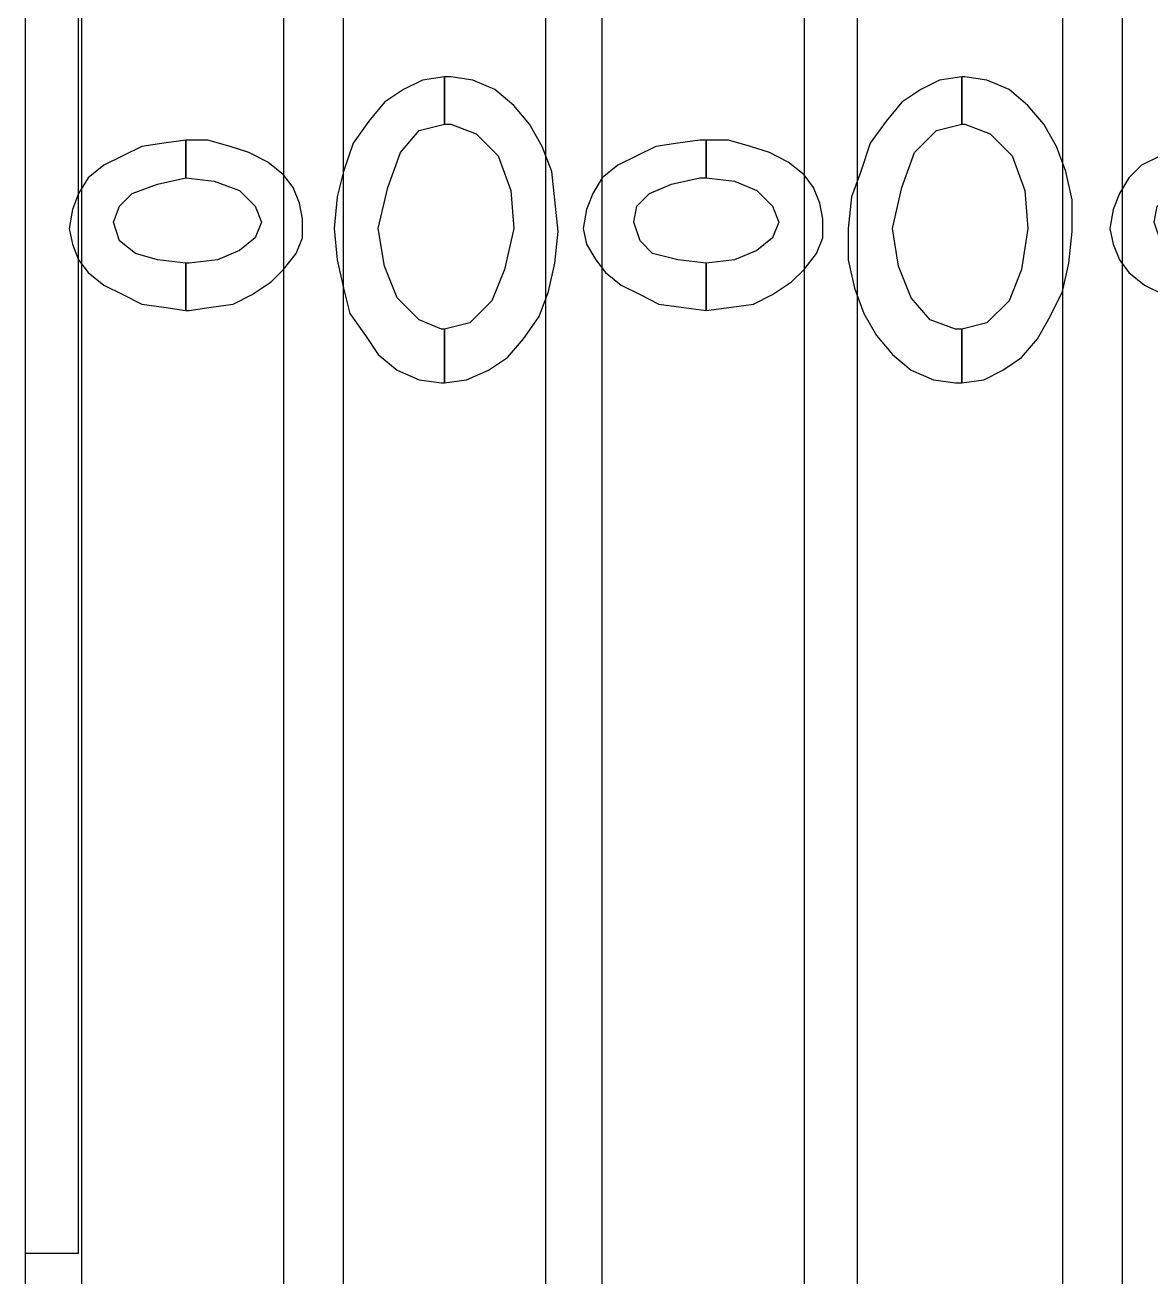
# Model space of a CAD drawing. Header units: centimetres. Extents: x -54 to 59, y -92 to 20.
# Drawn here: x -53.09 to -25.33, y -64.67 to -33.81 of the extents above; entities that cross this region are included whole.
import ezdxf

# ---------------------------------------------------------------- set-up
doc = ezdxf.new("R2010")
doc.units = ezdxf.units.CM
doc.header["$MEASUREMENT"] = 0
doc.layers.add('layer 1', color=7, linetype='Continuous')

msp = doc.modelspace()

# ---------------------------------------------------------------- linework, layer by layer
at = {"layer": 'layer 1', "color": 29}
for points, knots in [([(-53.08526, 1.59541), (-53.08526, 1.59541), (-51.68606, 1.59541), (-51.68606, 1.59541), (-51.68606, 1.59541), (-51.68606, 1.59541), (-51.68606, -81.8904), (-51.68606, -81.8904), (-51.68606, -81.8904), (-51.68606, -81.8904), (-53.08526, -81.8904), (-53.08526, -81.8904), (-53.08526, -81.8904), (-53.08526, -81.8904), (-53.08526, 1.59541), (-53.08526, 1.59541)], [0, 0, 0, 0, 0.25, 0.25, 0.25, 0.25, 0.5, 0.5, 0.5, 0.5, 0.75, 0.75, 0.75, 0.75, 1, 1, 1, 1]), ([(-46.71111, 1.59541), (-46.71111, 1.59541), (-46.32244, 1.59541), (-46.32244, 1.59541), (-46.32244, 1.59541), (-46.32244, 1.59541), (-45.93377, 1.59541), (-45.93377, 1.59541), (-45.93377, 1.59541), (-45.93377, 1.59541), (-45.62284, 1.59541), (-45.62284, 1.59541), (-45.62284, 1.59541), (-45.62284, 1.59541), (-45.23417, 1.59541), (-45.23417, 1.59541), (-45.23417, 1.59541), (-45.23417, 1.59541), (-45.23417, -19.23718), (-45.23417, -19.23718), (-45.23417, -19.23718), (-45.23417, -19.23718), (-45.23417, -40.1475), (-45.23417, -40.1475), (-45.23417, -40.1475), (-45.23417, -40.1475), (-45.23417, -60.98008), (-45.23417, -60.98008), (-45.23417, -60.98008), (-45.23417, -60.98008), (-45.23417, -81.8904), (-45.23417, -81.8904), (-45.23417, -81.8904), (-45.23417, -81.8904), (-45.62284, -81.8904), (-45.62284, -81.8904), (-45.62284, -81.8904), (-45.62284, -81.8904), (-45.93377, -81.8904), (-45.93377, -81.8904), (-45.93377, -81.8904), (-45.93377, -81.8904), (-46.32244, -81.8904), (-46.32244, -81.8904), (-46.32244, -81.8904), (-46.32244, -81.8904), (-46.71111, -81.8904), (-46.71111, -81.8904), (-46.71111, -81.8904), (-46.71111, -81.8904), (-46.71111, -60.98008), (-46.71111, -60.98008), (-46.71111, -60.98008), (-46.71111, -60.98008), (-46.71111, -40.1475), (-46.71111, -40.1475), (-46.71111, -40.1475), (-46.71111, -40.1475), (-46.71111, -19.23718), (-46.71111, -19.23718), (-46.71111, -19.23718), (-46.71111, -19.23718), (-46.71111, 1.59541), (-46.71111, 1.59541)], [0, 0, 0, 0, 0.0625, 0.0625, 0.0625, 0.0625, 0.125, 0.125, 0.125, 0.125, 0.1875, 0.1875, 0.1875, 0.1875, 0.25, 0.25, 0.25, 0.25, 0.3125, 0.3125, 0.3125, 0.3125, 0.375, 0.375, 0.375, 0.375, 0.4375, 0.4375, 0.4375, 0.4375, 0.5, 0.5, 0.5, 0.5, 0.5625, 0.5625, 0.5625, 0.5625, 0.625, 0.625, 0.625, 0.625, 0.6875, 0.6875, 0.6875, 0.6875, 0.75, 0.75, 0.75, 0.75, 0.8125, 0.8125, 0.8125, 0.8125, 0.875, 0.875, 0.875, 0.875, 0.9375, 0.9375, 0.9375, 0.9375, 1, 1, 1, 1]), ([(-40.25923, 1.59541), (-40.25923, 1.59541), (-39.94829, 1.59541), (-39.94829, 1.59541), (-39.94829, 1.59541), (-39.94829, 1.59541), (-39.63736, 1.59541), (-39.63736, 1.59541), (-39.63736, 1.59541), (-39.63736, 1.59541), (-39.24869, 1.59541), (-39.24869, 1.59541), (-39.24869, 1.59541), (-39.24869, 1.59541), (-38.86002, 1.59541), (-38.86002, 1.59541), (-38.86002, 1.59541), (-38.86002, 1.59541), (-38.86002, -19.23718), (-38.86002, -19.23718), (-38.86002, -19.23718), (-38.86002, -19.23718), (-38.86002, -40.1475), (-38.86002, -40.1475), (-38.86002, -40.1475), (-38.86002, -40.1475), (-38.86002, -60.98008), (-38.86002, -60.98008), (-38.86002, -60.98008), (-38.86002, -60.98008), (-38.86002, -81.8904), (-38.86002, -81.8904), (-38.86002, -81.8904), (-38.86002, -81.8904), (-39.24869, -81.8904), (-39.24869, -81.8904), (-39.24869, -81.8904), (-39.24869, -81.8904), (-39.63736, -81.8904), (-39.63736, -81.8904), (-39.63736, -81.8904), (-39.63736, -81.8904), (-39.94829, -81.8904), (-39.94829, -81.8904), (-39.94829, -81.8904), (-39.94829, -81.8904), (-40.25923, -81.8904), (-40.25923, -81.8904), (-40.25923, -81.8904), (-40.25923, -81.8904), (-40.25923, -60.98008), (-40.25923, -60.98008), (-40.25923, -60.98008), (-40.25923, -60.98008), (-40.25923, -40.1475), (-40.25923, -40.1475), (-40.25923, -40.1475), (-40.25923, -40.1475), (-40.25923, -19.23718), (-40.25923, -19.23718), (-40.25923, -19.23718), (-40.25923, -19.23718), (-40.25923, 1.59541), (-40.25923, 1.59541)], [0, 0, 0, 0, 0.0625, 0.0625, 0.0625, 0.0625, 0.125, 0.125, 0.125, 0.125, 0.1875, 0.1875, 0.1875, 0.1875, 0.25, 0.25, 0.25, 0.25, 0.3125, 0.3125, 0.3125, 0.3125, 0.375, 0.375, 0.375, 0.375, 0.4375, 0.4375, 0.4375, 0.4375, 0.5, 0.5, 0.5, 0.5, 0.5625, 0.5625, 0.5625, 0.5625, 0.625, 0.625, 0.625, 0.625, 0.6875, 0.6875, 0.6875, 0.6875, 0.75, 0.75, 0.75, 0.75, 0.8125, 0.8125, 0.8125, 0.8125, 0.875, 0.875, 0.875, 0.875, 0.9375, 0.9375, 0.9375, 0.9375, 1, 1, 1, 1]), ([(-33.88508, 1.59541), (-33.88508, 1.59541), (-33.57414, 1.59541), (-33.57414, 1.59541), (-33.57414, 1.59541), (-33.57414, 1.59541), (-33.18547, 1.59541), (-33.18547, 1.59541), (-33.18547, 1.59541), (-33.18547, 1.59541), (-32.87454, 1.59541), (-32.87454, 1.59541), (-32.87454, 1.59541), (-32.87454, 1.59541), (-32.56361, 1.59541), (-32.56361, 1.59541), (-32.56361, 1.59541), (-32.56361, 1.59541), (-32.56361, -19.23718), (-32.56361, -19.23718), (-32.56361, -19.23718), (-32.56361, -19.23718), (-32.56361, -40.1475), (-32.56361, -40.1475), (-32.56361, -40.1475), (-32.56361, -40.1475), (-32.56361, -60.98008), (-32.56361, -60.98008), (-32.56361, -60.98008), (-32.56361, -60.98008), (-32.56361, -81.8904), (-32.56361, -81.8904), (-32.56361, -81.8904), (-32.56361, -81.8904), (-32.87454, -81.8904), (-32.87454, -81.8904), (-32.87454, -81.8904), (-32.87454, -81.8904), (-33.18547, -81.8904), (-33.18547, -81.8904), (-33.18547, -81.8904), (-33.18547, -81.8904), (-33.57414, -81.8904), (-33.57414, -81.8904), (-33.57414, -81.8904), (-33.57414, -81.8904), (-33.88508, -81.8904), (-33.88508, -81.8904), (-33.88508, -81.8904), (-33.88508, -81.8904), (-33.88508, -60.98008), (-33.88508, -60.98008), (-33.88508, -60.98008), (-33.88508, -60.98008), (-33.88508, -40.1475), (-33.88508, -40.1475), (-33.88508, -40.1475), (-33.88508, -40.1475), (-33.88508, -19.23718), (-33.88508, -19.23718), (-33.88508, -19.23718), (-33.88508, -19.23718), (-33.88508, 1.59541), (-33.88508, 1.59541)], [0, 0, 0, 0, 0.0625, 0.0625, 0.0625, 0.0625, 0.125, 0.125, 0.125, 0.125, 0.1875, 0.1875, 0.1875, 0.1875, 0.25, 0.25, 0.25, 0.25, 0.3125, 0.3125, 0.3125, 0.3125, 0.375, 0.375, 0.375, 0.375, 0.4375, 0.4375, 0.4375, 0.4375, 0.5, 0.5, 0.5, 0.5, 0.5625, 0.5625, 0.5625, 0.5625, 0.625, 0.625, 0.625, 0.625, 0.6875, 0.6875, 0.6875, 0.6875, 0.75, 0.75, 0.75, 0.75, 0.8125, 0.8125, 0.8125, 0.8125, 0.875, 0.875, 0.875, 0.875, 0.9375, 0.9375, 0.9375, 0.9375, 1, 1, 1, 1]), ([(-27.51093, 1.59541), (-27.51093, 1.59541), (-27.12226, 1.59541), (-27.12226, 1.59541), (-27.12226, 1.59541), (-27.12226, 1.59541), (-26.73359, 1.59541), (-26.73359, 1.59541), (-26.73359, 1.59541), (-26.73359, 1.59541), (-26.42266, 1.59541), (-26.42266, 1.59541), (-26.42266, 1.59541), (-26.42266, 1.59541), (-26.03399, 1.59541), (-26.03399, 1.59541), (-26.03399, 1.59541), (-26.03399, 1.59541), (-26.03399, -19.23718), (-26.03399, -19.23718), (-26.03399, -19.23718), (-26.03399, -19.23718), (-26.03399, -40.1475), (-26.03399, -40.1475), (-26.03399, -40.1475), (-26.03399, -40.1475), (-26.03399, -60.98008), (-26.03399, -60.98008), (-26.03399, -60.98008), (-26.03399, -60.98008), (-26.03399, -81.8904), (-26.03399, -81.8904), (-26.03399, -81.8904), (-26.03399, -81.8904), (-26.42266, -81.8904), (-26.42266, -81.8904), (-26.42266, -81.8904), (-26.42266, -81.8904), (-26.73359, -81.8904), (-26.73359, -81.8904), (-26.73359, -81.8904), (-26.73359, -81.8904), (-27.12226, -81.8904), (-27.12226, -81.8904), (-27.12226, -81.8904), (-27.12226, -81.8904), (-27.51093, -81.8904), (-27.51093, -81.8904), (-27.51093, -81.8904), (-27.51093, -81.8904), (-27.51093, -60.98008), (-27.51093, -60.98008), (-27.51093, -60.98008), (-27.51093, -60.98008), (-27.51093, -40.1475), (-27.51093, -40.1475), (-27.51093, -40.1475), (-27.51093, -40.1475), (-27.51093, -19.23718), (-27.51093, -19.23718), (-27.51093, -19.23718), (-27.51093, -19.23718), (-27.51093, 1.59541), (-27.51093, 1.59541)], [0, 0, 0, 0, 0.0625, 0.0625, 0.0625, 0.0625, 0.125, 0.125, 0.125, 0.125, 0.1875, 0.1875, 0.1875, 0.1875, 0.25, 0.25, 0.25, 0.25, 0.3125, 0.3125, 0.3125, 0.3125, 0.375, 0.375, 0.375, 0.375, 0.4375, 0.4375, 0.4375, 0.4375, 0.5, 0.5, 0.5, 0.5, 0.5625, 0.5625, 0.5625, 0.5625, 0.625, 0.625, 0.625, 0.625, 0.6875, 0.6875, 0.6875, 0.6875, 0.75, 0.75, 0.75, 0.75, 0.8125, 0.8125, 0.8125, 0.8125, 0.875, 0.875, 0.875, 0.875, 0.9375, 0.9375, 0.9375, 0.9375, 1, 1, 1, 1]), ([(-53.08526, -4.77874), (-53.08526, -4.77874), (-51.76379, -4.77874), (-51.76379, -4.77874), (-51.76379, -4.77874), (-51.76379, -4.77874), (-51.76379, -64.08943), (-51.76379, -64.08943), (-51.76379, -64.08943), (-51.76379, -64.08943), (-53.08526, -64.08943), (-53.08526, -64.08943), (-53.08526, -64.08943), (-53.08526, -64.08943), (-53.08526, -4.77874), (-53.08526, -4.77874)], [0, 0, 0, 0, 0.25, 0.25, 0.25, 0.25, 0.5, 0.5, 0.5, 0.5, 0.75, 0.75, 0.75, 0.75, 1, 1, 1, 1]), ([(-45.46737, -38.82603), (-45.46737, -38.82603), (-45.38964, -38.04869), (-45.38964, -38.04869), (-45.38964, -38.04869), (-45.38964, -38.04869), (-45.23417, -37.42682), (-45.23417, -37.42682), (-45.23417, -37.42682), (-45.23417, -37.42682), (-45.00097, -36.72722), (-45.00097, -36.72722), (-45.00097, -36.72722), (-45.00097, -36.72722), (-44.6123, -36.18309), (-44.6123, -36.18309), (-44.6123, -36.18309), (-44.6123, -36.18309), (-44.22364, -35.71668), (-44.22364, -35.71668), (-44.22364, -35.71668), (-44.22364, -35.71668), (-43.75723, -35.40575), (-43.75723, -35.40575), (-43.75723, -35.40575), (-43.75723, -35.40575), (-43.29083, -35.17255), (-43.29083, -35.17255), (-43.29083, -35.17255), (-43.29083, -35.17255), (-42.7467, -35.09482), (-42.7467, -35.09482), (-42.7467, -35.09482), (-42.7467, -35.09482), (-42.7467, -36.26082), (-42.7467, -36.26082), (-42.7467, -36.26082), (-42.7467, -36.26082), (-43.36857, -36.41629), (-43.36857, -36.41629), (-43.36857, -36.41629), (-43.36857, -36.41629), (-43.83497, -36.96042), (-43.83497, -36.96042), (-43.83497, -36.96042), (-43.83497, -36.96042), (-44.1459, -37.81549), (-44.1459, -37.81549), (-44.1459, -37.81549), (-44.1459, -37.81549), (-44.3791, -38.82603), (-44.3791, -38.82603), (-44.3791, -38.82603), (-44.3791, -38.82603), (-44.22364, -39.75883), (-44.22364, -39.75883), (-44.22364, -39.75883), (-44.22364, -39.75883), (-43.9127, -40.53616), (-43.9127, -40.53616), (-43.9127, -40.53616), (-43.9127, -40.53616), (-43.36857, -41.0803), (-43.36857, -41.0803), (-43.36857, -41.0803), (-43.36857, -41.0803), (-42.82443, -41.3135), (-42.82443, -41.3135), (-42.82443, -41.3135), (-42.82443, -41.3135), (-42.82443, -41.3135), (-42.82443, -41.3135), (-42.82443, -41.3135), (-42.82443, -41.3135), (-42.7467, -41.3135), (-42.7467, -41.3135), (-42.7467, -41.3135), (-42.7467, -41.3135), (-42.7467, -41.3135), (-42.7467, -41.3135), (-42.7467, -41.3135), (-42.7467, -41.3135), (-42.7467, -41.3135), (-42.7467, -41.3135), (-42.7467, -41.3135), (-42.7467, -41.3135), (-42.7467, -42.63497), (-42.7467, -42.63497), (-42.7467, -42.63497), (-42.7467, -42.63497), (-42.7467, -42.63497), (-42.7467, -42.63497), (-42.7467, -42.63497), (-42.7467, -42.63497), (-42.7467, -42.63497), (-42.7467, -42.63497), (-42.7467, -42.63497), (-42.7467, -42.63497), (-42.82443, -42.63497), (-42.82443, -42.63497), (-42.82443, -42.63497), (-42.82443, -42.63497), (-42.82443, -42.63497), (-42.82443, -42.63497), (-42.82443, -42.63497), (-42.82443, -42.63497), (-43.36857, -42.55724), (-43.36857, -42.55724), (-43.36857, -42.55724), (-43.36857, -42.55724), (-43.9127, -42.32404), (-43.9127, -42.32404), (-43.9127, -42.32404), (-43.9127, -42.32404), (-44.3791, -41.93537), (-44.3791, -41.93537), (-44.3791, -41.93537), (-44.3791, -41.93537), (-44.69004, -41.46897), (-44.69004, -41.46897), (-44.69004, -41.46897), (-44.69004, -41.46897), (-45.07871, -40.92483), (-45.07871, -40.92483), (-45.07871, -40.92483), (-45.07871, -40.92483), (-45.23417, -40.30296), (-45.23417, -40.30296), (-45.23417, -40.30296), (-45.23417, -40.30296), (-45.38964, -39.60336), (-45.38964, -39.60336), (-45.38964, -39.60336), (-45.38964, -39.60336), (-45.46737, -38.82603), (-45.46737, -38.82603)], [0, 0, 0, 0, 0.02941176, 0.02941176, 0.02941176, 0.02941176, 0.05882353, 0.05882353, 0.05882353, 0.05882353, 0.08823529, 0.08823529, 0.08823529, 0.08823529, 0.11764706, 0.11764706, 0.11764706, 0.11764706, 0.14705882, 0.14705882, 0.14705882, 0.14705882, 0.17647059, 0.17647059, 0.17647059, 0.17647059, 0.20588235, 0.20588235, 0.20588235, 0.20588235, 0.23529412, 0.23529412, 0.23529412, 0.23529412, 0.26470588, 0.26470588, 0.26470588, 0.26470588, 0.29411765, 0.29411765, 0.29411765, 0.29411765, 0.32352941, 0.32352941, 0.32352941, 0.32352941, 0.35294118, 0.35294118, 0.35294118, 0.35294118, 0.38235294, 0.38235294, 0.38235294, 0.38235294, 0.41176471, 0.41176471, 0.41176471, 0.41176471, 0.44117647, 0.44117647, 0.44117647, 0.44117647, 0.47058824, 0.47058824, 0.47058824, 0.47058824, 0.5, 0.5, 0.5, 0.5, 0.52941176, 0.52941176, 0.52941176, 0.52941176, 0.55882353, 0.55882353, 0.55882353, 0.55882353, 0.58823529, 0.58823529, 0.58823529, 0.58823529, 0.61764706, 0.61764706, 0.61764706, 0.61764706, 0.64705882, 0.64705882, 0.64705882, 0.64705882, 0.67647059, 0.67647059, 0.67647059, 0.67647059, 0.70588235, 0.70588235, 0.70588235, 0.70588235, 0.73529412, 0.73529412, 0.73529412, 0.73529412, 0.76470588, 0.76470588, 0.76470588, 0.76470588, 0.79411765, 0.79411765, 0.79411765, 0.79411765, 0.82352941, 0.82352941, 0.82352941, 0.82352941, 0.85294118, 0.85294118, 0.85294118, 0.85294118, 0.88235294, 0.88235294, 0.88235294, 0.88235294, 0.91176471, 0.91176471, 0.91176471, 0.91176471, 0.94117647, 0.94117647, 0.94117647, 0.94117647, 0.97058824, 0.97058824, 0.97058824, 0.97058824, 1, 1, 1, 1]), ([(-42.7467, -35.09482), (-42.7467, -35.09482), (-42.66897, -35.09482), (-42.66897, -35.09482), (-42.66897, -35.09482), (-42.66897, -35.09482), (-42.59123, -35.09482), (-42.59123, -35.09482), (-42.59123, -35.09482), (-42.59123, -35.09482), (-42.59123, -35.09482), (-42.59123, -35.09482), (-42.59123, -35.09482), (-42.59123, -35.09482), (-42.59123, -35.09482), (-42.59123, -35.09482), (-42.59123, -35.09482), (-42.59123, -35.09482), (-42.0471, -35.17255), (-42.0471, -35.17255), (-42.0471, -35.17255), (-42.0471, -35.17255), (-41.50296, -35.40575), (-41.50296, -35.40575), (-41.50296, -35.40575), (-41.50296, -35.40575), (-41.03656, -35.79442), (-41.03656, -35.79442), (-41.03656, -35.79442), (-41.03656, -35.79442), (-40.64789, -36.26082), (-40.64789, -36.26082), (-40.64789, -36.26082), (-40.64789, -36.26082), (-40.33696, -36.80495), (-40.33696, -36.80495), (-40.33696, -36.80495), (-40.33696, -36.80495), (-40.10376, -37.42682), (-40.10376, -37.42682), (-40.10376, -37.42682), (-40.10376, -37.42682), (-40.02603, -38.12642), (-40.02603, -38.12642), (-40.02603, -38.12642), (-40.02603, -38.12642), (-39.94829, -38.90376), (-39.94829, -38.90376), (-39.94829, -38.90376), (-39.94829, -38.90376), (-40.02603, -39.6811), (-40.02603, -39.6811), (-40.02603, -39.6811), (-40.02603, -39.6811), (-40.18149, -40.3807), (-40.18149, -40.3807), (-40.18149, -40.3807), (-40.18149, -40.3807), (-40.41469, -41.00257), (-40.41469, -41.00257), (-40.41469, -41.00257), (-40.41469, -41.00257), (-40.80336, -41.5467), (-40.80336, -41.5467), (-40.80336, -41.5467), (-40.80336, -41.5467), (-41.19203, -42.0131), (-41.19203, -42.0131), (-41.19203, -42.0131), (-41.19203, -42.0131), (-41.65843, -42.32404), (-41.65843, -42.32404), (-41.65843, -42.32404), (-41.65843, -42.32404), (-42.20256, -42.55724), (-42.20256, -42.55724), (-42.20256, -42.55724), (-42.20256, -42.55724), (-42.7467, -42.63497), (-42.7467, -42.63497), (-42.7467, -42.63497), (-42.7467, -42.63497), (-42.7467, -41.3135), (-42.7467, -41.3135), (-42.7467, -41.3135), (-42.7467, -41.3135), (-42.12483, -41.15803), (-42.12483, -41.15803), (-42.12483, -41.15803), (-42.12483, -41.15803), (-41.5807, -40.6139), (-41.5807, -40.6139), (-41.5807, -40.6139), (-41.5807, -40.6139), (-41.26976, -39.83656), (-41.26976, -39.83656), (-41.26976, -39.83656), (-41.26976, -39.83656), (-41.03656, -38.82603), (-41.03656, -38.82603), (-41.03656, -38.82603), (-41.03656, -38.82603), (-41.11429, -37.89322), (-41.11429, -37.89322), (-41.11429, -37.89322), (-41.11429, -37.89322), (-41.42523, -37.03815), (-41.42523, -37.03815), (-41.42523, -37.03815), (-41.42523, -37.03815), (-41.96936, -36.49402), (-41.96936, -36.49402), (-41.96936, -36.49402), (-41.96936, -36.49402), (-42.59123, -36.26082), (-42.59123, -36.26082), (-42.59123, -36.26082), (-42.59123, -36.26082), (-42.59123, -36.26082), (-42.59123, -36.26082), (-42.59123, -36.26082), (-42.59123, -36.26082), (-42.66897, -36.26082), (-42.66897, -36.26082), (-42.66897, -36.26082), (-42.66897, -36.26082), (-42.7467, -36.26082), (-42.7467, -36.26082), (-42.7467, -36.26082), (-42.7467, -36.26082), (-42.7467, -36.26082), (-42.7467, -36.26082), (-42.7467, -36.26082), (-42.7467, -36.26082), (-42.7467, -35.09482), (-42.7467, -35.09482)], [0, 0, 0, 0, 0.02941176, 0.02941176, 0.02941176, 0.02941176, 0.05882353, 0.05882353, 0.05882353, 0.05882353, 0.08823529, 0.08823529, 0.08823529, 0.08823529, 0.11764706, 0.11764706, 0.11764706, 0.11764706, 0.14705882, 0.14705882, 0.14705882, 0.14705882, 0.17647059, 0.17647059, 0.17647059, 0.17647059, 0.20588235, 0.20588235, 0.20588235, 0.20588235, 0.23529412, 0.23529412, 0.23529412, 0.23529412, 0.26470588, 0.26470588, 0.26470588, 0.26470588, 0.29411765, 0.29411765, 0.29411765, 0.29411765, 0.32352941, 0.32352941, 0.32352941, 0.32352941, 0.35294118, 0.35294118, 0.35294118, 0.35294118, 0.38235294, 0.38235294, 0.38235294, 0.38235294, 0.41176471, 0.41176471, 0.41176471, 0.41176471, 0.44117647, 0.44117647, 0.44117647, 0.44117647, 0.47058824, 0.47058824, 0.47058824, 0.47058824, 0.5, 0.5, 0.5, 0.5, 0.52941176, 0.52941176, 0.52941176, 0.52941176, 0.55882353, 0.55882353, 0.55882353, 0.55882353, 0.58823529, 0.58823529, 0.58823529, 0.58823529, 0.61764706, 0.61764706, 0.61764706, 0.61764706, 0.64705882, 0.64705882, 0.64705882, 0.64705882, 0.67647059, 0.67647059, 0.67647059, 0.67647059, 0.70588235, 0.70588235, 0.70588235, 0.70588235, 0.73529412, 0.73529412, 0.73529412, 0.73529412, 0.76470588, 0.76470588, 0.76470588, 0.76470588, 0.79411765, 0.79411765, 0.79411765, 0.79411765, 0.82352941, 0.82352941, 0.82352941, 0.82352941, 0.85294118, 0.85294118, 0.85294118, 0.85294118, 0.88235294, 0.88235294, 0.88235294, 0.88235294, 0.91176471, 0.91176471, 0.91176471, 0.91176471, 0.94117647, 0.94117647, 0.94117647, 0.94117647, 0.97058824, 0.97058824, 0.97058824, 0.97058824, 1, 1, 1, 1]), ([(-32.79681, -38.82603), (-32.79681, -38.82603), (-32.71907, -38.04869), (-32.71907, -38.04869), (-32.71907, -38.04869), (-32.71907, -38.04869), (-32.48587, -37.42682), (-32.48587, -37.42682), (-32.48587, -37.42682), (-32.48587, -37.42682), (-32.25267, -36.72722), (-32.25267, -36.72722), (-32.25267, -36.72722), (-32.25267, -36.72722), (-31.864, -36.18309), (-31.864, -36.18309), (-31.864, -36.18309), (-31.864, -36.18309), (-31.47534, -35.71668), (-31.47534, -35.71668), (-31.47534, -35.71668), (-31.47534, -35.71668), (-31.00894, -35.40575), (-31.00894, -35.40575), (-31.00894, -35.40575), (-31.00894, -35.40575), (-30.54253, -35.17255), (-30.54253, -35.17255), (-30.54253, -35.17255), (-30.54253, -35.17255), (-29.9984, -35.09482), (-29.9984, -35.09482), (-29.9984, -35.09482), (-29.9984, -35.09482), (-29.9984, -36.26082), (-29.9984, -36.26082), (-29.9984, -36.26082), (-29.9984, -36.26082), (-30.62027, -36.41629), (-30.62027, -36.41629), (-30.62027, -36.41629), (-30.62027, -36.41629), (-31.1644, -36.96042), (-31.1644, -36.96042), (-31.1644, -36.96042), (-31.1644, -36.96042), (-31.47534, -37.81549), (-31.47534, -37.81549), (-31.47534, -37.81549), (-31.47534, -37.81549), (-31.70854, -38.82603), (-31.70854, -38.82603), (-31.70854, -38.82603), (-31.70854, -38.82603), (-31.55307, -39.75883), (-31.55307, -39.75883), (-31.55307, -39.75883), (-31.55307, -39.75883), (-31.24214, -40.53616), (-31.24214, -40.53616), (-31.24214, -40.53616), (-31.24214, -40.53616), (-30.77573, -41.0803), (-30.77573, -41.0803), (-30.77573, -41.0803), (-30.77573, -41.0803), (-30.15387, -41.3135), (-30.15387, -41.3135), (-30.15387, -41.3135), (-30.15387, -41.3135), (-30.07613, -41.3135), (-30.07613, -41.3135), (-30.07613, -41.3135), (-30.07613, -41.3135), (-29.9984, -41.3135), (-29.9984, -41.3135), (-29.9984, -41.3135), (-29.9984, -41.3135), (-29.9984, -41.3135), (-29.9984, -41.3135), (-29.9984, -41.3135), (-29.9984, -41.3135), (-29.9984, -41.3135), (-29.9984, -41.3135), (-29.9984, -41.3135), (-29.9984, -41.3135), (-29.9984, -42.63497), (-29.9984, -42.63497), (-29.9984, -42.63497), (-29.9984, -42.63497), (-29.9984, -42.63497), (-29.9984, -42.63497), (-29.9984, -42.63497), (-29.9984, -42.63497), (-30.07613, -42.63497), (-30.07613, -42.63497), (-30.07613, -42.63497), (-30.07613, -42.63497), (-30.15387, -42.63497), (-30.15387, -42.63497), (-30.15387, -42.63497), (-30.15387, -42.63497), (-30.15387, -42.63497), (-30.15387, -42.63497), (-30.15387, -42.63497), (-30.15387, -42.63497), (-30.698, -42.55724), (-30.698, -42.55724), (-30.698, -42.55724), (-30.698, -42.55724), (-31.24214, -42.32404), (-31.24214, -42.32404), (-31.24214, -42.32404), (-31.24214, -42.32404), (-31.70854, -41.93537), (-31.70854, -41.93537), (-31.70854, -41.93537), (-31.70854, -41.93537), (-32.0972, -41.46897), (-32.0972, -41.46897), (-32.0972, -41.46897), (-32.0972, -41.46897), (-32.40814, -40.92483), (-32.40814, -40.92483), (-32.40814, -40.92483), (-32.40814, -40.92483), (-32.64134, -40.30296), (-32.64134, -40.30296), (-32.64134, -40.30296), (-32.64134, -40.30296), (-32.79681, -39.60336), (-32.79681, -39.60336), (-32.79681, -39.60336), (-32.79681, -39.60336), (-32.79681, -38.82603), (-32.79681, -38.82603)], [0, 0, 0, 0, 0.02941176, 0.02941176, 0.02941176, 0.02941176, 0.05882353, 0.05882353, 0.05882353, 0.05882353, 0.08823529, 0.08823529, 0.08823529, 0.08823529, 0.11764706, 0.11764706, 0.11764706, 0.11764706, 0.14705882, 0.14705882, 0.14705882, 0.14705882, 0.17647059, 0.17647059, 0.17647059, 0.17647059, 0.20588235, 0.20588235, 0.20588235, 0.20588235, 0.23529412, 0.23529412, 0.23529412, 0.23529412, 0.26470588, 0.26470588, 0.26470588, 0.26470588, 0.29411765, 0.29411765, 0.29411765, 0.29411765, 0.32352941, 0.32352941, 0.32352941, 0.32352941, 0.35294118, 0.35294118, 0.35294118, 0.35294118, 0.38235294, 0.38235294, 0.38235294, 0.38235294, 0.41176471, 0.41176471, 0.41176471, 0.41176471, 0.44117647, 0.44117647, 0.44117647, 0.44117647, 0.47058824, 0.47058824, 0.47058824, 0.47058824, 0.5, 0.5, 0.5, 0.5, 0.52941176, 0.52941176, 0.52941176, 0.52941176, 0.55882353, 0.55882353, 0.55882353, 0.55882353, 0.58823529, 0.58823529, 0.58823529, 0.58823529, 0.61764706, 0.61764706, 0.61764706, 0.61764706, 0.64705882, 0.64705882, 0.64705882, 0.64705882, 0.67647059, 0.67647059, 0.67647059, 0.67647059, 0.70588235, 0.70588235, 0.70588235, 0.70588235, 0.73529412, 0.73529412, 0.73529412, 0.73529412, 0.76470588, 0.76470588, 0.76470588, 0.76470588, 0.79411765, 0.79411765, 0.79411765, 0.79411765, 0.82352941, 0.82352941, 0.82352941, 0.82352941, 0.85294118, 0.85294118, 0.85294118, 0.85294118, 0.88235294, 0.88235294, 0.88235294, 0.88235294, 0.91176471, 0.91176471, 0.91176471, 0.91176471, 0.94117647, 0.94117647, 0.94117647, 0.94117647, 0.97058824, 0.97058824, 0.97058824, 0.97058824, 1, 1, 1, 1]), ([(-29.9984, -35.09482), (-29.9984, -35.09482), (-29.92067, -35.09482), (-29.92067, -35.09482), (-29.92067, -35.09482), (-29.92067, -35.09482), (-29.92067, -35.09482), (-29.92067, -35.09482), (-29.92067, -35.09482), (-29.92067, -35.09482), (-29.92067, -35.09482), (-29.92067, -35.09482), (-29.92067, -35.09482), (-29.92067, -35.09482), (-29.92067, -35.09482), (-29.92067, -35.09482), (-29.92067, -35.09482), (-29.92067, -35.09482), (-29.37653, -35.17255), (-29.37653, -35.17255), (-29.37653, -35.17255), (-29.37653, -35.17255), (-28.8324, -35.40575), (-28.8324, -35.40575), (-28.8324, -35.40575), (-28.8324, -35.40575), (-28.36599, -35.79442), (-28.36599, -35.79442), (-28.36599, -35.79442), (-28.36599, -35.79442), (-27.97733, -36.26082), (-27.97733, -36.26082), (-27.97733, -36.26082), (-27.97733, -36.26082), (-27.66639, -36.80495), (-27.66639, -36.80495), (-27.66639, -36.80495), (-27.66639, -36.80495), (-27.43319, -37.42682), (-27.43319, -37.42682), (-27.43319, -37.42682), (-27.43319, -37.42682), (-27.27773, -38.12642), (-27.27773, -38.12642), (-27.27773, -38.12642), (-27.27773, -38.12642), (-27.27773, -38.90376), (-27.27773, -38.90376), (-27.27773, -38.90376), (-27.27773, -38.90376), (-27.35546, -39.6811), (-27.35546, -39.6811), (-27.35546, -39.6811), (-27.35546, -39.6811), (-27.51093, -40.3807), (-27.51093, -40.3807), (-27.51093, -40.3807), (-27.51093, -40.3807), (-27.82186, -41.00257), (-27.82186, -41.00257), (-27.82186, -41.00257), (-27.82186, -41.00257), (-28.13279, -41.5467), (-28.13279, -41.5467), (-28.13279, -41.5467), (-28.13279, -41.5467), (-28.52146, -42.0131), (-28.52146, -42.0131), (-28.52146, -42.0131), (-28.52146, -42.0131), (-28.98786, -42.32404), (-28.98786, -42.32404), (-28.98786, -42.32404), (-28.98786, -42.32404), (-29.45426, -42.55724), (-29.45426, -42.55724), (-29.45426, -42.55724), (-29.45426, -42.55724), (-29.9984, -42.63497), (-29.9984, -42.63497), (-29.9984, -42.63497), (-29.9984, -42.63497), (-29.9984, -41.3135), (-29.9984, -41.3135), (-29.9984, -41.3135), (-29.9984, -41.3135), (-29.37653, -41.15803), (-29.37653, -41.15803), (-29.37653, -41.15803), (-29.37653, -41.15803), (-28.8324, -40.6139), (-28.8324, -40.6139), (-28.8324, -40.6139), (-28.8324, -40.6139), (-28.52146, -39.83656), (-28.52146, -39.83656), (-28.52146, -39.83656), (-28.52146, -39.83656), (-28.36599, -38.82603), (-28.36599, -38.82603), (-28.36599, -38.82603), (-28.36599, -38.82603), (-28.44373, -37.89322), (-28.44373, -37.89322), (-28.44373, -37.89322), (-28.44373, -37.89322), (-28.75466, -37.03815), (-28.75466, -37.03815), (-28.75466, -37.03815), (-28.75466, -37.03815), (-29.2988, -36.49402), (-29.2988, -36.49402), (-29.2988, -36.49402), (-29.2988, -36.49402), (-29.92067, -36.26082), (-29.92067, -36.26082), (-29.92067, -36.26082), (-29.92067, -36.26082), (-29.92067, -36.26082), (-29.92067, -36.26082), (-29.92067, -36.26082), (-29.92067, -36.26082), (-29.92067, -36.26082), (-29.92067, -36.26082), (-29.92067, -36.26082), (-29.92067, -36.26082), (-29.92067, -36.26082), (-29.92067, -36.26082), (-29.92067, -36.26082), (-29.92067, -36.26082), (-29.9984, -36.26082), (-29.9984, -36.26082), (-29.9984, -36.26082), (-29.9984, -36.26082), (-29.9984, -35.09482), (-29.9984, -35.09482)], [0, 0, 0, 0, 0.02941176, 0.02941176, 0.02941176, 0.02941176, 0.05882353, 0.05882353, 0.05882353, 0.05882353, 0.08823529, 0.08823529, 0.08823529, 0.08823529, 0.11764706, 0.11764706, 0.11764706, 0.11764706, 0.14705882, 0.14705882, 0.14705882, 0.14705882, 0.17647059, 0.17647059, 0.17647059, 0.17647059, 0.20588235, 0.20588235, 0.20588235, 0.20588235, 0.23529412, 0.23529412, 0.23529412, 0.23529412, 0.26470588, 0.26470588, 0.26470588, 0.26470588, 0.29411765, 0.29411765, 0.29411765, 0.29411765, 0.32352941, 0.32352941, 0.32352941, 0.32352941, 0.35294118, 0.35294118, 0.35294118, 0.35294118, 0.38235294, 0.38235294, 0.38235294, 0.38235294, 0.41176471, 0.41176471, 0.41176471, 0.41176471, 0.44117647, 0.44117647, 0.44117647, 0.44117647, 0.47058824, 0.47058824, 0.47058824, 0.47058824, 0.5, 0.5, 0.5, 0.5, 0.52941176, 0.52941176, 0.52941176, 0.52941176, 0.55882353, 0.55882353, 0.55882353, 0.55882353, 0.58823529, 0.58823529, 0.58823529, 0.58823529, 0.61764706, 0.61764706, 0.61764706, 0.61764706, 0.64705882, 0.64705882, 0.64705882, 0.64705882, 0.67647059, 0.67647059, 0.67647059, 0.67647059, 0.70588235, 0.70588235, 0.70588235, 0.70588235, 0.73529412, 0.73529412, 0.73529412, 0.73529412, 0.76470588, 0.76470588, 0.76470588, 0.76470588, 0.79411765, 0.79411765, 0.79411765, 0.79411765, 0.82352941, 0.82352941, 0.82352941, 0.82352941, 0.85294118, 0.85294118, 0.85294118, 0.85294118, 0.88235294, 0.88235294, 0.88235294, 0.88235294, 0.91176471, 0.91176471, 0.91176471, 0.91176471, 0.94117647, 0.94117647, 0.94117647, 0.94117647, 0.97058824, 0.97058824, 0.97058824, 0.97058824, 1, 1, 1, 1]), ([(-49.12085, -40.8471), (-49.12085, -40.8471), (-49.66498, -40.76936), (-49.66498, -40.76936), (-49.66498, -40.76936), (-49.66498, -40.76936), (-50.20912, -40.69163), (-50.20912, -40.69163), (-50.20912, -40.69163), (-50.20912, -40.69163), (-50.67552, -40.45843), (-50.67552, -40.45843), (-50.67552, -40.45843), (-50.67552, -40.45843), (-51.14192, -40.22523), (-51.14192, -40.22523), (-51.14192, -40.22523), (-51.14192, -40.22523), (-51.53059, -39.9143), (-51.53059, -39.9143), (-51.53059, -39.9143), (-51.53059, -39.9143), (-51.76379, -39.60336), (-51.76379, -39.60336), (-51.76379, -39.60336), (-51.76379, -39.60336), (-51.91926, -39.21469), (-51.91926, -39.21469), (-51.91926, -39.21469), (-51.91926, -39.21469), (-51.99699, -38.82603), (-51.99699, -38.82603), (-51.99699, -38.82603), (-51.99699, -38.82603), (-51.91926, -38.35963), (-51.91926, -38.35963), (-51.91926, -38.35963), (-51.91926, -38.35963), (-51.76379, -37.97096), (-51.76379, -37.97096), (-51.76379, -37.97096), (-51.76379, -37.97096), (-51.53059, -37.58229), (-51.53059, -37.58229), (-51.53059, -37.58229), (-51.53059, -37.58229), (-51.14192, -37.27136), (-51.14192, -37.27136), (-51.14192, -37.27136), (-51.14192, -37.27136), (-50.67552, -37.03815), (-50.67552, -37.03815), (-50.67552, -37.03815), (-50.67552, -37.03815), (-50.20912, -36.80495), (-50.20912, -36.80495), (-50.20912, -36.80495), (-50.20912, -36.80495), (-49.66498, -36.72722), (-49.66498, -36.72722), (-49.66498, -36.72722), (-49.66498, -36.72722), (-49.12085, -36.64949), (-49.12085, -36.64949), (-49.12085, -36.64949), (-49.12085, -36.64949), (-49.12085, -36.64949), (-49.12085, -36.64949), (-49.12085, -36.64949), (-49.12085, -36.64949), (-49.12085, -36.64949), (-49.12085, -36.64949), (-49.12085, -36.64949), (-49.12085, -36.64949), (-49.12085, -36.64949), (-49.12085, -36.64949), (-49.12085, -36.64949), (-49.12085, -36.64949), (-49.12085, -36.64949), (-49.12085, -36.64949), (-49.12085, -36.64949), (-49.12085, -36.64949), (-49.12085, -37.58229), (-49.12085, -37.58229), (-49.12085, -37.58229), (-49.12085, -37.58229), (-49.12085, -37.58229), (-49.12085, -37.58229), (-49.12085, -37.58229), (-49.12085, -37.58229), (-49.12085, -37.58229), (-49.12085, -37.58229), (-49.12085, -37.58229), (-49.12085, -37.58229), (-49.12085, -37.58229), (-49.12085, -37.58229), (-49.12085, -37.58229), (-49.12085, -37.58229), (-49.12085, -37.58229), (-49.12085, -37.58229), (-49.12085, -37.58229), (-49.12085, -37.58229), (-49.82045, -37.73776), (-49.82045, -37.73776), (-49.82045, -37.73776), (-49.82045, -37.73776), (-50.44232, -37.97096), (-50.44232, -37.97096), (-50.44232, -37.97096), (-50.44232, -37.97096), (-50.75325, -38.28189), (-50.75325, -38.28189), (-50.75325, -38.28189), (-50.75325, -38.28189), (-50.90872, -38.67056), (-50.90872, -38.67056), (-50.90872, -38.67056), (-50.90872, -38.67056), (-50.75325, -39.13696), (-50.75325, -39.13696), (-50.75325, -39.13696), (-50.75325, -39.13696), (-50.36459, -39.44789), (-50.36459, -39.44789), (-50.36459, -39.44789), (-50.36459, -39.44789), (-49.82045, -39.60336), (-49.82045, -39.60336), (-49.82045, -39.60336), (-49.82045, -39.60336), (-49.12085, -39.6811), (-49.12085, -39.6811), (-49.12085, -39.6811), (-49.12085, -39.6811), (-49.12085, -40.8471), (-49.12085, -40.8471)], [0, 0, 0, 0, 0.02941176, 0.02941176, 0.02941176, 0.02941176, 0.05882353, 0.05882353, 0.05882353, 0.05882353, 0.08823529, 0.08823529, 0.08823529, 0.08823529, 0.11764706, 0.11764706, 0.11764706, 0.11764706, 0.14705882, 0.14705882, 0.14705882, 0.14705882, 0.17647059, 0.17647059, 0.17647059, 0.17647059, 0.20588235, 0.20588235, 0.20588235, 0.20588235, 0.23529412, 0.23529412, 0.23529412, 0.23529412, 0.26470588, 0.26470588, 0.26470588, 0.26470588, 0.29411765, 0.29411765, 0.29411765, 0.29411765, 0.32352941, 0.32352941, 0.32352941, 0.32352941, 0.35294118, 0.35294118, 0.35294118, 0.35294118, 0.38235294, 0.38235294, 0.38235294, 0.38235294, 0.41176471, 0.41176471, 0.41176471, 0.41176471, 0.44117647, 0.44117647, 0.44117647, 0.44117647, 0.47058824, 0.47058824, 0.47058824, 0.47058824, 0.5, 0.5, 0.5, 0.5, 0.52941176, 0.52941176, 0.52941176, 0.52941176, 0.55882353, 0.55882353, 0.55882353, 0.55882353, 0.58823529, 0.58823529, 0.58823529, 0.58823529, 0.61764706, 0.61764706, 0.61764706, 0.61764706, 0.64705882, 0.64705882, 0.64705882, 0.64705882, 0.67647059, 0.67647059, 0.67647059, 0.67647059, 0.70588235, 0.70588235, 0.70588235, 0.70588235, 0.73529412, 0.73529412, 0.73529412, 0.73529412, 0.76470588, 0.76470588, 0.76470588, 0.76470588, 0.79411765, 0.79411765, 0.79411765, 0.79411765, 0.82352941, 0.82352941, 0.82352941, 0.82352941, 0.85294118, 0.85294118, 0.85294118, 0.85294118, 0.88235294, 0.88235294, 0.88235294, 0.88235294, 0.91176471, 0.91176471, 0.91176471, 0.91176471, 0.94117647, 0.94117647, 0.94117647, 0.94117647, 0.97058824, 0.97058824, 0.97058824, 0.97058824, 1, 1, 1, 1]), ([(-49.04312, -40.8471), (-49.04312, -40.8471), (-49.12085, -40.8471), (-49.12085, -40.8471), (-49.12085, -40.8471), (-49.12085, -40.8471), (-49.12085, -40.8471), (-49.12085, -40.8471), (-49.12085, -40.8471), (-49.12085, -40.8471), (-49.12085, -40.8471), (-49.12085, -40.8471), (-49.12085, -40.8471), (-49.12085, -40.8471), (-49.12085, -40.8471), (-49.12085, -40.8471), (-49.12085, -40.8471), (-49.12085, -40.8471), (-49.12085, -39.6811), (-49.12085, -39.6811), (-49.12085, -39.6811), (-49.12085, -39.6811), (-49.12085, -39.6811), (-49.12085, -39.6811), (-49.12085, -39.6811), (-49.12085, -39.6811), (-49.12085, -39.6811), (-49.12085, -39.6811), (-49.12085, -39.6811), (-49.12085, -39.6811), (-49.12085, -39.6811), (-49.12085, -39.6811), (-49.12085, -39.6811), (-49.12085, -39.6811), (-49.04312, -39.6811), (-49.04312, -39.6811), (-49.04312, -39.6811), (-49.04312, -39.6811), (-48.34351, -39.60336), (-48.34351, -39.60336), (-48.34351, -39.60336), (-48.34351, -39.60336), (-47.79938, -39.37016), (-47.79938, -39.37016), (-47.79938, -39.37016), (-47.79938, -39.37016), (-47.41071, -39.05923), (-47.41071, -39.05923), (-47.41071, -39.05923), (-47.41071, -39.05923), (-47.25524, -38.67056), (-47.25524, -38.67056), (-47.25524, -38.67056), (-47.25524, -38.67056), (-47.41071, -38.28189), (-47.41071, -38.28189), (-47.41071, -38.28189), (-47.41071, -38.28189), (-47.79938, -37.89322), (-47.79938, -37.89322), (-47.79938, -37.89322), (-47.79938, -37.89322), (-48.42125, -37.66002), (-48.42125, -37.66002), (-48.42125, -37.66002), (-48.42125, -37.66002), (-49.12085, -37.58229), (-49.12085, -37.58229), (-49.12085, -37.58229), (-49.12085, -37.58229), (-49.12085, -36.64949), (-49.12085, -36.64949), (-49.12085, -36.64949), (-49.12085, -36.64949), (-48.57671, -36.64949), (-48.57671, -36.64949), (-48.57671, -36.64949), (-48.57671, -36.64949), (-48.03258, -36.80495), (-48.03258, -36.80495), (-48.03258, -36.80495), (-48.03258, -36.80495), (-47.56618, -36.96042), (-47.56618, -36.96042), (-47.56618, -36.96042), (-47.56618, -36.96042), (-47.09978, -37.19362), (-47.09978, -37.19362), (-47.09978, -37.19362), (-47.09978, -37.19362), (-46.71111, -37.50456), (-46.71111, -37.50456), (-46.71111, -37.50456), (-46.71111, -37.50456), (-46.47791, -37.81549), (-46.47791, -37.81549), (-46.47791, -37.81549), (-46.47791, -37.81549), (-46.32244, -38.20416), (-46.32244, -38.20416), (-46.32244, -38.20416), (-46.32244, -38.20416), (-46.24471, -38.59283), (-46.24471, -38.59283), (-46.24471, -38.59283), (-46.24471, -38.59283), (-46.24471, -39.05923), (-46.24471, -39.05923), (-46.24471, -39.05923), (-46.24471, -39.05923), (-46.40018, -39.44789), (-46.40018, -39.44789), (-46.40018, -39.44789), (-46.40018, -39.44789), (-46.71111, -39.83656), (-46.71111, -39.83656), (-46.71111, -39.83656), (-46.71111, -39.83656), (-47.02204, -40.1475), (-47.02204, -40.1475), (-47.02204, -40.1475), (-47.02204, -40.1475), (-47.48844, -40.45843), (-47.48844, -40.45843), (-47.48844, -40.45843), (-47.48844, -40.45843), (-47.95485, -40.69163), (-47.95485, -40.69163), (-47.95485, -40.69163), (-47.95485, -40.69163), (-48.49898, -40.76936), (-48.49898, -40.76936), (-48.49898, -40.76936), (-48.49898, -40.76936), (-49.04312, -40.8471), (-49.04312, -40.8471)], [0, 0, 0, 0, 0.02941176, 0.02941176, 0.02941176, 0.02941176, 0.05882353, 0.05882353, 0.05882353, 0.05882353, 0.08823529, 0.08823529, 0.08823529, 0.08823529, 0.11764706, 0.11764706, 0.11764706, 0.11764706, 0.14705882, 0.14705882, 0.14705882, 0.14705882, 0.17647059, 0.17647059, 0.17647059, 0.17647059, 0.20588235, 0.20588235, 0.20588235, 0.20588235, 0.23529412, 0.23529412, 0.23529412, 0.23529412, 0.26470588, 0.26470588, 0.26470588, 0.26470588, 0.29411765, 0.29411765, 0.29411765, 0.29411765, 0.32352941, 0.32352941, 0.32352941, 0.32352941, 0.35294118, 0.35294118, 0.35294118, 0.35294118, 0.38235294, 0.38235294, 0.38235294, 0.38235294, 0.41176471, 0.41176471, 0.41176471, 0.41176471, 0.44117647, 0.44117647, 0.44117647, 0.44117647, 0.47058824, 0.47058824, 0.47058824, 0.47058824, 0.5, 0.5, 0.5, 0.5, 0.52941176, 0.52941176, 0.52941176, 0.52941176, 0.55882353, 0.55882353, 0.55882353, 0.55882353, 0.58823529, 0.58823529, 0.58823529, 0.58823529, 0.61764706, 0.61764706, 0.61764706, 0.61764706, 0.64705882, 0.64705882, 0.64705882, 0.64705882, 0.67647059, 0.67647059, 0.67647059, 0.67647059, 0.70588235, 0.70588235, 0.70588235, 0.70588235, 0.73529412, 0.73529412, 0.73529412, 0.73529412, 0.76470588, 0.76470588, 0.76470588, 0.76470588, 0.79411765, 0.79411765, 0.79411765, 0.79411765, 0.82352941, 0.82352941, 0.82352941, 0.82352941, 0.85294118, 0.85294118, 0.85294118, 0.85294118, 0.88235294, 0.88235294, 0.88235294, 0.88235294, 0.91176471, 0.91176471, 0.91176471, 0.91176471, 0.94117647, 0.94117647, 0.94117647, 0.94117647, 0.97058824, 0.97058824, 0.97058824, 0.97058824, 1, 1, 1, 1]), ([(-36.91668, -40.76936), (-36.91668, -40.76936), (-37.46082, -40.69163), (-37.46082, -40.69163), (-37.46082, -40.69163), (-37.46082, -40.69163), (-37.92722, -40.45843), (-37.92722, -40.45843), (-37.92722, -40.45843), (-37.92722, -40.45843), (-38.39362, -40.22523), (-38.39362, -40.22523), (-38.39362, -40.22523), (-38.39362, -40.22523), (-38.78229, -39.9143), (-38.78229, -39.9143), (-38.78229, -39.9143), (-38.78229, -39.9143), (-39.01549, -39.60336), (-39.01549, -39.60336), (-39.01549, -39.60336), (-39.01549, -39.60336), (-39.24869, -39.21469), (-39.24869, -39.21469), (-39.24869, -39.21469), (-39.24869, -39.21469), (-39.32642, -38.82603), (-39.32642, -38.82603), (-39.32642, -38.82603), (-39.32642, -38.82603), (-39.24869, -38.35963), (-39.24869, -38.35963), (-39.24869, -38.35963), (-39.24869, -38.35963), (-39.09322, -37.97096), (-39.09322, -37.97096), (-39.09322, -37.97096), (-39.09322, -37.97096), (-38.86002, -37.58229), (-38.86002, -37.58229), (-38.86002, -37.58229), (-38.86002, -37.58229), (-38.47135, -37.27136), (-38.47135, -37.27136), (-38.47135, -37.27136), (-38.47135, -37.27136), (-38.00495, -37.03815), (-38.00495, -37.03815), (-38.00495, -37.03815), (-38.00495, -37.03815), (-37.53855, -36.80495), (-37.53855, -36.80495), (-37.53855, -36.80495), (-37.53855, -36.80495), (-36.99442, -36.72722), (-36.99442, -36.72722), (-36.99442, -36.72722), (-36.99442, -36.72722), (-36.45028, -36.64949), (-36.45028, -36.64949), (-36.45028, -36.64949), (-36.45028, -36.64949), (-36.45028, -36.64949), (-36.45028, -36.64949), (-36.45028, -36.64949), (-36.45028, -36.64949), (-36.37255, -36.64949), (-36.37255, -36.64949), (-36.37255, -36.64949), (-36.37255, -36.64949), (-36.29482, -36.64949), (-36.29482, -36.64949), (-36.29482, -36.64949), (-36.29482, -36.64949), (-36.29482, -36.64949), (-36.29482, -36.64949), (-36.29482, -36.64949), (-36.29482, -36.64949), (-36.29482, -37.58229), (-36.29482, -37.58229), (-36.29482, -37.58229), (-36.29482, -37.58229), (-36.29482, -37.58229), (-36.29482, -37.58229), (-36.29482, -37.58229), (-36.29482, -37.58229), (-36.37255, -37.58229), (-36.37255, -37.58229), (-36.37255, -37.58229), (-36.37255, -37.58229), (-36.45028, -37.58229), (-36.45028, -37.58229), (-36.45028, -37.58229), (-36.45028, -37.58229), (-36.45028, -37.58229), (-36.45028, -37.58229), (-36.45028, -37.58229), (-36.45028, -37.58229), (-37.14988, -37.73776), (-37.14988, -37.73776), (-37.14988, -37.73776), (-37.14988, -37.73776), (-37.69402, -37.97096), (-37.69402, -37.97096), (-37.69402, -37.97096), (-37.69402, -37.97096), (-38.00495, -38.28189), (-38.00495, -38.28189), (-38.00495, -38.28189), (-38.00495, -38.28189), (-38.08269, -38.67056), (-38.08269, -38.67056), (-38.08269, -38.67056), (-38.08269, -38.67056), (-37.92722, -39.13696), (-37.92722, -39.13696), (-37.92722, -39.13696), (-37.92722, -39.13696), (-37.61629, -39.44789), (-37.61629, -39.44789), (-37.61629, -39.44789), (-37.61629, -39.44789), (-36.99442, -39.60336), (-36.99442, -39.60336), (-36.99442, -39.60336), (-36.99442, -39.60336), (-36.29482, -39.6811), (-36.29482, -39.6811), (-36.29482, -39.6811), (-36.29482, -39.6811), (-36.29482, -40.8471), (-36.29482, -40.8471), (-36.29482, -40.8471), (-36.29482, -40.8471), (-36.91668, -40.76936), (-36.91668, -40.76936)], [0, 0, 0, 0, 0.02941176, 0.02941176, 0.02941176, 0.02941176, 0.05882353, 0.05882353, 0.05882353, 0.05882353, 0.08823529, 0.08823529, 0.08823529, 0.08823529, 0.11764706, 0.11764706, 0.11764706, 0.11764706, 0.14705882, 0.14705882, 0.14705882, 0.14705882, 0.17647059, 0.17647059, 0.17647059, 0.17647059, 0.20588235, 0.20588235, 0.20588235, 0.20588235, 0.23529412, 0.23529412, 0.23529412, 0.23529412, 0.26470588, 0.26470588, 0.26470588, 0.26470588, 0.29411765, 0.29411765, 0.29411765, 0.29411765, 0.32352941, 0.32352941, 0.32352941, 0.32352941, 0.35294118, 0.35294118, 0.35294118, 0.35294118, 0.38235294, 0.38235294, 0.38235294, 0.38235294, 0.41176471, 0.41176471, 0.41176471, 0.41176471, 0.44117647, 0.44117647, 0.44117647, 0.44117647, 0.47058824, 0.47058824, 0.47058824, 0.47058824, 0.5, 0.5, 0.5, 0.5, 0.52941176, 0.52941176, 0.52941176, 0.52941176, 0.55882353, 0.55882353, 0.55882353, 0.55882353, 0.58823529, 0.58823529, 0.58823529, 0.58823529, 0.61764706, 0.61764706, 0.61764706, 0.61764706, 0.64705882, 0.64705882, 0.64705882, 0.64705882, 0.67647059, 0.67647059, 0.67647059, 0.67647059, 0.70588235, 0.70588235, 0.70588235, 0.70588235, 0.73529412, 0.73529412, 0.73529412, 0.73529412, 0.76470588, 0.76470588, 0.76470588, 0.76470588, 0.79411765, 0.79411765, 0.79411765, 0.79411765, 0.82352941, 0.82352941, 0.82352941, 0.82352941, 0.85294118, 0.85294118, 0.85294118, 0.85294118, 0.88235294, 0.88235294, 0.88235294, 0.88235294, 0.91176471, 0.91176471, 0.91176471, 0.91176471, 0.94117647, 0.94117647, 0.94117647, 0.94117647, 0.97058824, 0.97058824, 0.97058824, 0.97058824, 1, 1, 1, 1]), ([(-36.29482, -40.8471), (-36.29482, -40.8471), (-36.29482, -40.8471), (-36.29482, -40.8471), (-36.29482, -40.8471), (-36.29482, -40.8471), (-36.29482, -40.8471), (-36.29482, -40.8471), (-36.29482, -40.8471), (-36.29482, -40.8471), (-36.29482, -40.8471), (-36.29482, -40.8471), (-36.29482, -40.8471), (-36.29482, -40.8471), (-36.29482, -40.8471), (-36.29482, -40.8471), (-36.29482, -40.8471), (-36.29482, -40.8471), (-36.29482, -39.6811), (-36.29482, -39.6811), (-36.29482, -39.6811), (-36.29482, -39.6811), (-36.29482, -39.6811), (-36.29482, -39.6811), (-36.29482, -39.6811), (-36.29482, -39.6811), (-36.29482, -39.6811), (-36.29482, -39.6811), (-36.29482, -39.6811), (-36.29482, -39.6811), (-36.29482, -39.6811), (-36.29482, -39.6811), (-36.29482, -39.6811), (-36.29482, -39.6811), (-36.29482, -39.6811), (-36.29482, -39.6811), (-36.29482, -39.6811), (-36.29482, -39.6811), (-35.59521, -39.60336), (-35.59521, -39.60336), (-35.59521, -39.60336), (-35.59521, -39.60336), (-35.05108, -39.37016), (-35.05108, -39.37016), (-35.05108, -39.37016), (-35.05108, -39.37016), (-34.66241, -39.05923), (-34.66241, -39.05923), (-34.66241, -39.05923), (-34.66241, -39.05923), (-34.50694, -38.67056), (-34.50694, -38.67056), (-34.50694, -38.67056), (-34.50694, -38.67056), (-34.66241, -38.28189), (-34.66241, -38.28189), (-34.66241, -38.28189), (-34.66241, -38.28189), (-35.05108, -37.89322), (-35.05108, -37.89322), (-35.05108, -37.89322), (-35.05108, -37.89322), (-35.59521, -37.66002), (-35.59521, -37.66002), (-35.59521, -37.66002), (-35.59521, -37.66002), (-36.29482, -37.58229), (-36.29482, -37.58229), (-36.29482, -37.58229), (-36.29482, -37.58229), (-36.29482, -36.64949), (-36.29482, -36.64949), (-36.29482, -36.64949), (-36.29482, -36.64949), (-35.75068, -36.64949), (-35.75068, -36.64949), (-35.75068, -36.64949), (-35.75068, -36.64949), (-35.20655, -36.80495), (-35.20655, -36.80495), (-35.20655, -36.80495), (-35.20655, -36.80495), (-34.74014, -36.96042), (-34.74014, -36.96042), (-34.74014, -36.96042), (-34.74014, -36.96042), (-34.27374, -37.19362), (-34.27374, -37.19362), (-34.27374, -37.19362), (-34.27374, -37.19362), (-33.88508, -37.50456), (-33.88508, -37.50456), (-33.88508, -37.50456), (-33.88508, -37.50456), (-33.65188, -37.81549), (-33.65188, -37.81549), (-33.65188, -37.81549), (-33.65188, -37.81549), (-33.49641, -38.20416), (-33.49641, -38.20416), (-33.49641, -38.20416), (-33.49641, -38.20416), (-33.41867, -38.59283), (-33.41867, -38.59283), (-33.41867, -38.59283), (-33.41867, -38.59283), (-33.41867, -39.05923), (-33.41867, -39.05923), (-33.41867, -39.05923), (-33.41867, -39.05923), (-33.57414, -39.44789), (-33.57414, -39.44789), (-33.57414, -39.44789), (-33.57414, -39.44789), (-33.88508, -39.83656), (-33.88508, -39.83656), (-33.88508, -39.83656), (-33.88508, -39.83656), (-34.19601, -40.1475), (-34.19601, -40.1475), (-34.19601, -40.1475), (-34.19601, -40.1475), (-34.66241, -40.45843), (-34.66241, -40.45843), (-34.66241, -40.45843), (-34.66241, -40.45843), (-35.12881, -40.69163), (-35.12881, -40.69163), (-35.12881, -40.69163), (-35.12881, -40.69163), (-35.67295, -40.76936), (-35.67295, -40.76936), (-35.67295, -40.76936), (-35.67295, -40.76936), (-36.29482, -40.8471), (-36.29482, -40.8471)], [0, 0, 0, 0, 0.02941176, 0.02941176, 0.02941176, 0.02941176, 0.05882353, 0.05882353, 0.05882353, 0.05882353, 0.08823529, 0.08823529, 0.08823529, 0.08823529, 0.11764706, 0.11764706, 0.11764706, 0.11764706, 0.14705882, 0.14705882, 0.14705882, 0.14705882, 0.17647059, 0.17647059, 0.17647059, 0.17647059, 0.20588235, 0.20588235, 0.20588235, 0.20588235, 0.23529412, 0.23529412, 0.23529412, 0.23529412, 0.26470588, 0.26470588, 0.26470588, 0.26470588, 0.29411765, 0.29411765, 0.29411765, 0.29411765, 0.32352941, 0.32352941, 0.32352941, 0.32352941, 0.35294118, 0.35294118, 0.35294118, 0.35294118, 0.38235294, 0.38235294, 0.38235294, 0.38235294, 0.41176471, 0.41176471, 0.41176471, 0.41176471, 0.44117647, 0.44117647, 0.44117647, 0.44117647, 0.47058824, 0.47058824, 0.47058824, 0.47058824, 0.5, 0.5, 0.5, 0.5, 0.52941176, 0.52941176, 0.52941176, 0.52941176, 0.55882353, 0.55882353, 0.55882353, 0.55882353, 0.58823529, 0.58823529, 0.58823529, 0.58823529, 0.61764706, 0.61764706, 0.61764706, 0.61764706, 0.64705882, 0.64705882, 0.64705882, 0.64705882, 0.67647059, 0.67647059, 0.67647059, 0.67647059, 0.70588235, 0.70588235, 0.70588235, 0.70588235, 0.73529412, 0.73529412, 0.73529412, 0.73529412, 0.76470588, 0.76470588, 0.76470588, 0.76470588, 0.79411765, 0.79411765, 0.79411765, 0.79411765, 0.82352941, 0.82352941, 0.82352941, 0.82352941, 0.85294118, 0.85294118, 0.85294118, 0.85294118, 0.88235294, 0.88235294, 0.88235294, 0.88235294, 0.91176471, 0.91176471, 0.91176471, 0.91176471, 0.94117647, 0.94117647, 0.94117647, 0.94117647, 0.97058824, 0.97058824, 0.97058824, 0.97058824, 1, 1, 1, 1]), ([(-24.01292, -40.76936), (-24.01292, -40.76936), (-24.55705, -40.69163), (-24.55705, -40.69163), (-24.55705, -40.69163), (-24.55705, -40.69163), (-25.02345, -40.45843), (-25.02345, -40.45843), (-25.02345, -40.45843), (-25.02345, -40.45843), (-25.48985, -40.22523), (-25.48985, -40.22523), (-25.48985, -40.22523), (-25.48985, -40.22523), (-25.87852, -39.9143), (-25.87852, -39.9143), (-25.87852, -39.9143), (-25.87852, -39.9143), (-26.11172, -39.60336), (-26.11172, -39.60336), (-26.11172, -39.60336), (-26.11172, -39.60336), (-26.26719, -39.21469), (-26.26719, -39.21469), (-26.26719, -39.21469), (-26.26719, -39.21469), (-26.34492, -38.82603), (-26.34492, -38.82603), (-26.34492, -38.82603), (-26.34492, -38.82603), (-26.26719, -38.35963), (-26.26719, -38.35963), (-26.26719, -38.35963), (-26.26719, -38.35963), (-26.11172, -37.97096), (-26.11172, -37.97096), (-26.11172, -37.97096), (-26.11172, -37.97096), (-25.87852, -37.58229), (-25.87852, -37.58229), (-25.87852, -37.58229), (-25.87852, -37.58229), (-25.56759, -37.27136), (-25.56759, -37.27136), (-25.56759, -37.27136), (-25.56759, -37.27136), (-25.10119, -37.03815), (-25.10119, -37.03815), (-25.10119, -37.03815), (-25.10119, -37.03815), (-24.63479, -36.80495), (-24.63479, -36.80495), (-24.63479, -36.80495), (-24.63479, -36.80495), (-24.09065, -36.72722), (-24.09065, -36.72722), (-24.09065, -36.72722), (-24.09065, -36.72722), (-23.46878, -36.64949), (-23.46878, -36.64949), (-23.46878, -36.64949), (-23.46878, -36.64949), (-23.46878, -36.64949), (-23.46878, -36.64949), (-23.46878, -36.64949), (-23.46878, -36.64949), (-23.46878, -36.64949), (-23.46878, -36.64949), (-23.46878, -36.64949), (-23.46878, -36.64949), (-23.46878, -36.64949), (-23.46878, -36.64949), (-23.46878, -36.64949), (-23.46878, -36.64949), (-23.39105, -36.64949), (-23.39105, -36.64949), (-23.39105, -36.64949), (-23.39105, -36.64949), (-23.39105, -37.58229), (-23.39105, -37.58229), (-23.39105, -37.58229), (-23.39105, -37.58229), (-23.46878, -37.58229), (-23.46878, -37.58229), (-23.46878, -37.58229), (-23.46878, -37.58229), (-23.46878, -37.58229), (-23.46878, -37.58229), (-23.46878, -37.58229), (-23.46878, -37.58229), (-23.46878, -37.58229), (-23.46878, -37.58229), (-23.46878, -37.58229), (-23.46878, -37.58229), (-23.46878, -37.58229), (-23.46878, -37.58229), (-23.46878, -37.58229), (-23.46878, -37.58229), (-24.24612, -37.73776), (-24.24612, -37.73776), (-24.24612, -37.73776), (-24.24612, -37.73776), (-24.79025, -37.97096), (-24.79025, -37.97096), (-24.79025, -37.97096), (-24.79025, -37.97096), (-25.17892, -38.28189), (-25.17892, -38.28189), (-25.17892, -38.28189), (-25.17892, -38.28189), (-25.25665, -38.67056), (-25.25665, -38.67056), (-25.25665, -38.67056), (-25.25665, -38.67056), (-25.10119, -39.13696), (-25.10119, -39.13696), (-25.10119, -39.13696), (-25.10119, -39.13696), (-24.71252, -39.44789), (-24.71252, -39.44789), (-24.71252, -39.44789), (-24.71252, -39.44789), (-24.16838, -39.60336), (-24.16838, -39.60336), (-24.16838, -39.60336), (-24.16838, -39.60336), (-23.39105, -39.6811), (-23.39105, -39.6811), (-23.39105, -39.6811), (-23.39105, -39.6811), (-23.39105, -40.8471), (-23.39105, -40.8471), (-23.39105, -40.8471), (-23.39105, -40.8471), (-24.01292, -40.76936), (-24.01292, -40.76936)], [0, 0, 0, 0, 0.02941176, 0.02941176, 0.02941176, 0.02941176, 0.05882353, 0.05882353, 0.05882353, 0.05882353, 0.08823529, 0.08823529, 0.08823529, 0.08823529, 0.11764706, 0.11764706, 0.11764706, 0.11764706, 0.14705882, 0.14705882, 0.14705882, 0.14705882, 0.17647059, 0.17647059, 0.17647059, 0.17647059, 0.20588235, 0.20588235, 0.20588235, 0.20588235, 0.23529412, 0.23529412, 0.23529412, 0.23529412, 0.26470588, 0.26470588, 0.26470588, 0.26470588, 0.29411765, 0.29411765, 0.29411765, 0.29411765, 0.32352941, 0.32352941, 0.32352941, 0.32352941, 0.35294118, 0.35294118, 0.35294118, 0.35294118, 0.38235294, 0.38235294, 0.38235294, 0.38235294, 0.41176471, 0.41176471, 0.41176471, 0.41176471, 0.44117647, 0.44117647, 0.44117647, 0.44117647, 0.47058824, 0.47058824, 0.47058824, 0.47058824, 0.5, 0.5, 0.5, 0.5, 0.52941176, 0.52941176, 0.52941176, 0.52941176, 0.55882353, 0.55882353, 0.55882353, 0.55882353, 0.58823529, 0.58823529, 0.58823529, 0.58823529, 0.61764706, 0.61764706, 0.61764706, 0.61764706, 0.64705882, 0.64705882, 0.64705882, 0.64705882, 0.67647059, 0.67647059, 0.67647059, 0.67647059, 0.70588235, 0.70588235, 0.70588235, 0.70588235, 0.73529412, 0.73529412, 0.73529412, 0.73529412, 0.76470588, 0.76470588, 0.76470588, 0.76470588, 0.79411765, 0.79411765, 0.79411765, 0.79411765, 0.82352941, 0.82352941, 0.82352941, 0.82352941, 0.85294118, 0.85294118, 0.85294118, 0.85294118, 0.88235294, 0.88235294, 0.88235294, 0.88235294, 0.91176471, 0.91176471, 0.91176471, 0.91176471, 0.94117647, 0.94117647, 0.94117647, 0.94117647, 0.97058824, 0.97058824, 0.97058824, 0.97058824, 1, 1, 1, 1])]:
    msp.add_open_spline(points, degree=3, knots=knots, dxfattribs=at)

doc.saveas('drawing.dxf')
